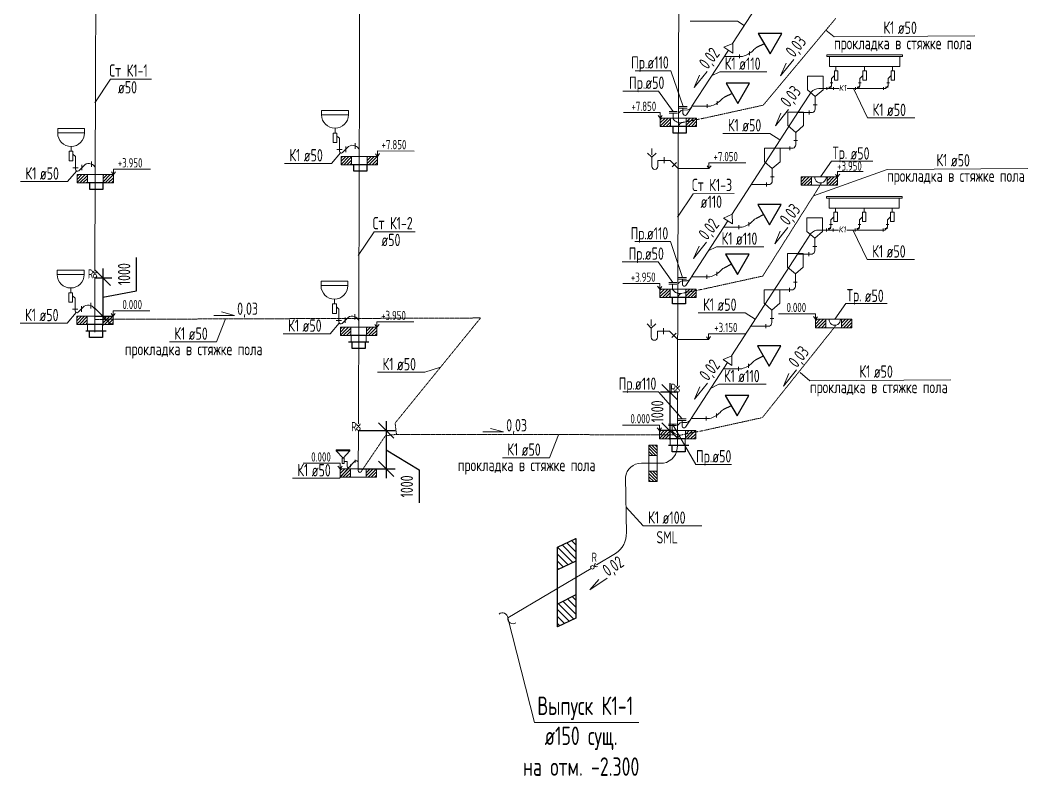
# Model space of a CAD drawing. Header units: millimetres. Extents: x -8689834 to 9419935, y -284943 to 166066.
# Drawn here: x -219279 to -202920, y -127464 to -115199 of the extents above; entities that cross this region are included whole.
import ezdxf

# ---------------------------------------------------------------- set-up
doc = ezdxf.new("R2010")
doc.units = ezdxf.units.MM
doc.header["$MEASUREMENT"] = 0
doc.linetypes.add('01_base$0$DASHED2', pattern=[0.375, 0.25, -0.125])
doc.layers.get('0').update_dxf_attribs({"color": 250, "lineweight": 9})
for name, color, linetype, lineweight in [('__Text VK', 7, 'Continuous', 30), ('_ВК-Text К1', 7, 'Continuous', 30), ('_ВК-К1', 14, 'Continuous', 40), ('_ВК-К3', 30, 'Continuous', 40), ('_ВК-переход на SML', 3, 'Continuous', 30), ('_ВК-противопожарные муфты', 1, 'Continuous', 30), ('_Санпр', 7, 'Continuous', 30), ('_Сантехника', 7, 'Continuous', 30), ('ВК_канализация', 32, 'Continuous', 30), ('тх разм', 250, 'Continuous', 9)]:
    doc.layers.add(name, color=color, linetype=linetype, lineweight=lineweight)
doc.layers.add('PDF __ВК-К1', color=7, linetype='Continuous', true_color=0xb80000)
for name, color, linetype in [('PDF __К14', 3, 'Continuous'), ('PDF __Сантехника', 7, 'Continuous'), ('PDF _TEKSTBK', 7, 'Continuous'), ('АР_Кровля дорожки', 245, 'Continuous')]:
    doc.layers.add(name, color=color, linetype=linetype)
doc.styles.add('ISOCPEUR', font='isocpeur.ttf', dxfattribs={"width": 0.7})
doc.styles.add('RomanS', font='isocpeur.ttf')
doc.styles.add('ГОСТ 2.304', font='isocpeur.ttf', dxfattribs={"width": 0.7})
doc.dimstyles.new('СПДС', dxfattribs={"dimscale": 100, "dimtxt": 2.5, "dimasz": 2.5, "dimexe": 1.5, "dimexo": 0, "dimgap": 1, "dimtad": 1, "dimdec": 0, "dimrnd": 1, "dimtxsty": 'ГОСТ 2.304', "dimblk": 'OBLIQUE', "dimcen": 2.5, "dimdle": 1.5, "dimadec": 0, "dimazin": 2, "dimtfac": 0.75, "dimtdec": 0, "dimtmove": 1, "dimatfit": 3, "dimfxl": 1, "dimtolj": 1, "dimarcsym": 1})

# ---------------------------------------------------------------- blocks, each defined once
blk = doc.blocks.new('Протв_муфта')
at = {"layer": '_ВК-противопожарные муфты', "ltscale": 200, "transparency": 33554687}
for p, q in [((-205635, 240869), (-206106, 240869)), ((-206021, 240719), (-206021, 240869)), ((-205721, 240719), (-206021, 240719)), ((-205721, 240869), (-205721, 240719))]:
    blk.add_line(p, q, dxfattribs=at)
blk = doc.blocks.new('_Oblique')
at = {"color": 0, "linetype": 'ByBlock', "lineweight": -2}
blk.add_line((-0.5, -0.5), (0.5, 0.5), dxfattribs=at)
blk = doc.blocks.new('*D2170')
at = {"layer": 'тх разм', "color": 0, "lineweight": -2, "ltscale": 100, "transparency": 16777216}
for p, q in [((-208735, -121089), (-208735, -122011)), ((-208605, -121239), (-208885, -121239)), ((-208607, -121861), (-208885, -121861))]:
    blk.add_line(p, q, dxfattribs=at)
at = {"layer": 'тх разм', "color": 0, "lineweight": -2, "ltscale": 100, "transparency": 16777216, "xscale": 250, "yscale": 250, "zscale": 250}
for p, rotation in [((-208735, -121239), 90), ((-208735, -121861), 270)]:
    blk.add_blockref('_Oblique', p, dxfattribs=dict(at, rotation=rotation))
at = {"layer": 'тх разм', "color": 0, "lineweight": 13, "ltscale": 100, "transparency": 16777216, "insert": (-208935, -121550), "char_height": 250, "attachment_point": 5, "rotation": 90, "style": 'ГОСТ 2.304'}
blk.add_mtext('\\A1;{\\H0.8x;1000}', dxfattribs=at)
blk = doc.blocks.new('*D2171')
at = {"layer": 'тх разм', "color": 0, "lineweight": -2, "ltscale": 100, "transparency": 16777216}
for p, q in [((-213788, -121860), (-213189, -121860)), ((-213339, -121710), (-213339, -122632)), ((-213339, -122171), (-212802, -122499)), ((-213790, -122482), (-213189, -122482)), ((-212802, -122499), (-212802, -123035))]:
    blk.add_line(p, q, dxfattribs=at)
at = {"layer": 'тх разм', "color": 0, "lineweight": -2, "ltscale": 100, "transparency": 16777216, "xscale": 250, "yscale": 250, "zscale": 250}
for p, rotation in [((-213339, -121860), 90), ((-213339, -122482), 270)]:
    blk.add_blockref('_Oblique', p, dxfattribs=dict(at, rotation=rotation))
at = {"layer": 'тх разм', "color": 0, "lineweight": 13, "ltscale": 100, "transparency": 16777216, "insert": (-213002, -122767), "char_height": 250, "attachment_point": 5, "rotation": 90, "style": 'ГОСТ 2.304'}
blk.add_mtext('\\A1;{\\H0.8x;1000}', dxfattribs=at)
blk = doc.blocks.new('*D2172')
at = {"layer": 'тх разм', "color": 0, "lineweight": -2, "ltscale": 100, "transparency": 16777216}
for p, q in [((-217391, -119590), (-217391, -119054)), ((-217938, -119232), (-217938, -120154)), ((-218064, -119382), (-217788, -119382)), ((-217938, -119693), (-217391, -119590)), ((-218066, -120004), (-217788, -120004))]:
    blk.add_line(p, q, dxfattribs=at)
at = {"layer": 'тх разм', "color": 0, "lineweight": -2, "ltscale": 100, "transparency": 16777216, "xscale": 250, "yscale": 250, "zscale": 250}
for p, rotation in [((-217938, -119382), 90), ((-217938, -120004), 270)]:
    blk.add_blockref('_Oblique', p, dxfattribs=dict(at, rotation=rotation))
at = {"layer": 'тх разм', "color": 0, "lineweight": 13, "ltscale": 100, "transparency": 16777216, "insert": (-217591, -119322), "char_height": 250, "attachment_point": 5, "rotation": 90, "style": 'ГОСТ 2.304'}
blk.add_mtext('\\A1;{\\H0.8x;1000}', dxfattribs=at)
blk = doc.blocks.new('Унитаз')
at = {"layer": '_Сантехника', "lineweight": 30}
blk.add_line((-161311, 33424), (-161137, 33336), dxfattribs=at)
blk.add_lwpolyline([(-161446, 33191), (-161714, 33657), (-161176, 33657)], close=True, dxfattribs=at)

msp = doc.modelspace()

# ---------------------------------------------------------------- hatches: boundary and pattern name
at = {"layer": '_ВК-К3', "lineweight": 13}
h = msp.add_hatch(dxfattribs=at)
h.set_pattern_fill('ANSI31', scale=11.388071, angle=180)
h.set_pattern_definition([(225, (-262466.09, -137158.208), (25.566948, -25.566948), [])])
h.paths.add_polyline_path([(-208887.3, -116925.8), (-208720.6, -116925.8), (-208720.6, -116790.3), (-208887.3, -116790.3)])
h.paths.add_polyline_path([(-208464.7, -116925.8), (-208297.3, -116925.8), (-208297.3, -116790.3), (-208464.7, -116790.3)])
h = msp.add_hatch(dxfattribs=at)
h.set_pattern_fill('ANSI31', scale=11.388071, angle=180)
h.set_pattern_definition([(225, (-267648.4, -137778.82), (25.566948, -25.566948), [])])
h.paths.add_polyline_path([(-214069.6, -117546.4), (-213902.9, -117546.4), (-213902.9, -117410.9), (-214069.6, -117410.9)])
h.paths.add_polyline_path([(-213647, -117546.4), (-213479.7, -117546.4), (-213479.7, -117410.9), (-213647, -117410.9)])
h = msp.add_hatch(dxfattribs=at)
h.set_pattern_fill('ANSI31', scale=11.388071, angle=180)
h.set_pattern_definition([(225, (-271932.775, -138074.09), (25.566948, -25.566948), [])])
h.paths.add_polyline_path([(-218354, -117841.7), (-218187.2, -117841.7), (-218187.2, -117706.1), (-218354, -117706.1)])
h.paths.add_polyline_path([(-217931.4, -117841.7), (-217764, -117841.7), (-217764, -117706.1), (-217931.4, -117706.1)])
h = msp.add_hatch(dxfattribs=at)
h.set_pattern_fill('ANSI31', scale=11.388071, angle=180)
h.set_pattern_definition([(225, (-260178.352, -138112.165), (25.566948, -25.566948), [])])
h.paths.add_polyline_path([(-206599.5, -117879.8), (-206432.8, -117879.8), (-206432.8, -117744.2), (-206599.5, -117744.2)])
h.paths.add_polyline_path([(-206177, -117879.8), (-206009.6, -117879.8), (-206009.6, -117744.2), (-206177, -117744.2)])
h = msp.add_hatch(dxfattribs=at)
h.set_pattern_fill('ANSI31', scale=11.388071, angle=180)
h.set_pattern_definition([(225, (-262474.298, -139931.334), (25.566948, -25.566948), [])])
h.paths.add_polyline_path([(-208895.5, -119699), (-208728.8, -119699), (-208728.8, -119563.4), (-208895.5, -119563.4)])
h.paths.add_polyline_path([(-208472.9, -119699), (-208305.6, -119699), (-208305.6, -119563.4), (-208472.9, -119563.4)])
h = msp.add_hatch(dxfattribs=at)
h.set_pattern_fill('ANSI31', scale=11.388071, angle=180)
h.set_pattern_definition([(225, (-271939.576, -140371.62), (25.566948, -25.566948), [])])
h.paths.add_polyline_path([(-218360.8, -120139.2), (-218194, -120139.2), (-218194, -120003.7), (-218360.8, -120003.7)])
h.paths.add_polyline_path([(-217938.2, -120139.2), (-217770.8, -120139.2), (-217770.8, -120003.7), (-217938.2, -120003.7)])
h = msp.add_hatch(dxfattribs=at)
h.set_pattern_fill('ANSI31', scale=11.388071, angle=180)
h.set_pattern_definition([(225, (-259946.83, -140422.713), (25.566948, -25.566948), [])])
h.paths.add_polyline_path([(-206368, -120190.3), (-206201.3, -120190.3), (-206201.3, -120054.8), (-206368, -120054.8)])
h.paths.add_polyline_path([(-205945.4, -120190.3), (-205778.1, -120190.3), (-205778.1, -120054.8), (-205945.4, -120054.8)])
h = msp.add_hatch(dxfattribs=at)
h.set_pattern_fill('ANSI31', scale=11.388071, angle=180)
h.set_pattern_definition([(225, (-267656.608, -140551.946), (25.566948, -25.566948), [])])
h.paths.add_polyline_path([(-214077.8, -120319.6), (-213911.1, -120319.6), (-213911.1, -120184), (-214077.8, -120184)])
h.paths.add_polyline_path([(-213655.2, -120319.6), (-213487.9, -120319.6), (-213487.9, -120184), (-213655.2, -120184)])
h = msp.add_hatch(dxfattribs=at)
h.set_pattern_fill('ANSI31', scale=11.388071, angle=180)
h.set_pattern_definition([(225, (-262481.1, -142228.864), (25.566948, -25.566948), [])])
h.paths.add_polyline_path([(-208902.3, -121996.5), (-208735.6, -121996.5), (-208735.6, -121860.9), (-208902.3, -121860.9)])
h.paths.add_polyline_path([(-208479.7, -121996.5), (-208312.4, -121996.5), (-208312.4, -121860.9), (-208479.7, -121860.9)])
h = msp.add_hatch(dxfattribs=at)
h.set_pattern_fill('ANSI31', scale=11.388071, angle=270.01069)
h.set_pattern_definition([(315.01069, (-188694.106, -176260.93), (25.562178, 25.571716), [])])
h.paths.add_polyline_path([(-208936.5, -122685.9), (-208936.5, -122519.2), (-209072.1, -122519.2), (-209072, -122685.9)])
h.paths.add_polyline_path([(-208936.6, -122263.3), (-208936.6, -122096), (-209072.2, -122096), (-209072.1, -122263.3)])
h = msp.add_hatch(dxfattribs=at)
h.set_pattern_fill('ANSI31', scale=11.388071, angle=180)
h.set_pattern_definition([(225, (-267663.41, -142849.476), (25.566948, -25.566948), [])])
h.paths.add_polyline_path([(-214084.6, -122617.1), (-213917.9, -122617.1), (-213917.9, -122481.5), (-214084.6, -122481.5)])
h.paths.add_polyline_path([(-213662, -122617.1), (-213494.7, -122617.1), (-213494.7, -122481.5), (-213662, -122481.5)])
at = {"layer": '_ВК-К3', "lineweight": 25}
h = msp.add_hatch(dxfattribs=at)
h.set_pattern_fill('ANSI31', scale=25, angle=270)
h.set_pattern_definition([(315, (-165843.38, -242667.12), (56.1266, 56.1266), [])])
h.paths.add_polyline_path([(-210259.1, -124906.9), (-210259.1, -124526.3), (-210556.7, -124680.6), (-210556.7, -125046.6)])
h.paths.add_polyline_path([(-210259.1, -123979.2), (-210259.1, -123611.8), (-210556.7, -123751.6), (-210556.7, -124118.9)])

# ---------------------------------------------------------------- linework, layer by layer
at = {"color": 244, "ltscale": 500, "true_color": 0x991b1e}
for points in [[(-208605.8, -121132.3), (-208571.9, -109656)], [(-218064.3, -119275.1), (-218041.2, -111608.3)], [(-213788.1, -121752.9), (-213766, -114086.2)], [(-208582.9, -116601.1), (-208451.9, -116601.7)], [(-208582.2, -116627.1), (-208451.2, -116627.7)], [(-208520.4, -116716.1), (-208520, -116627.4)], [(-208377.7, -116603.3), (-208463.3, -116735.2)], [(-208742.2, -116683.5), (-208611.2, -116684.1)], [(-208741.5, -116709.5), (-208610.5, -116710.1)], [(-208679.7, -116798.5), (-208679.3, -116709.8)], [(-208525.3, -116657.7), (-208440.7, -116657.2)], [(-218066.6, -120264), (-218064, -119381.8)], [(-208591.1, -119374.3), (-208460.1, -119374.8)], [(-208590.4, -119400.3), (-208459.4, -119400.8)], [(-208528.6, -119489.2), (-208528.2, -119400.5)], [(-208385.9, -119376.5), (-208471.5, -119508.3)], [(-208750.4, -119456.7), (-208619.4, -119457.2)], [(-208749.7, -119482.7), (-208618.7, -119483.2)], [(-208687.8, -119571.6), (-208687.5, -119482.9)], [(-208533.5, -119430.8), (-208448.9, -119430.3)], [(-208608.1, -122121.2), (-208605.5, -121239)], [(-208597.2, -121671.8), (-208466.2, -121672.3)], [(-208596.5, -121697.8), (-208465.5, -121698.3)], [(-208534.7, -121786.8), (-208534.3, -121698)], [(-208392, -121674), (-208477.6, -121805.8)], [(-213789.7, -122515.6), (-213787.8, -121859.6)], [(-208756.5, -121754.2), (-208625.5, -121754.7)], [(-208755.8, -121780.2), (-208624.8, -121780.7)], [(-208694, -121869.2), (-208693.6, -121780.4)], [(-208539.6, -121728.4), (-208455, -121727.9)], [(-209450.7, -122617.8), (-209437.7, -123533.8)], [(-209612.1, -123855.2), (-209921.2, -124039.8)], [(-210011.2, -124097.1), (-211364.6, -124902)]]:
    msp.add_lwpolyline(points, dxfattribs=at)
at = {"color": 244, "linetype": '01_base$0$DASHED2', "ltscale": 0.6, "true_color": 0x991b1e}
for points in [[(-208525.5, -116858.9), (-208152.1, -116784.8), (-207216.5, -116579.4), (-206036.3, -115166.1)], [(-208533.7, -119632.1), (-208160.3, -119557.9), (-207224.7, -119352.5), (-206282.1, -117862.4)], [(-208539.8, -121929.6), (-208166.4, -121855.5), (-207230.8, -121650), (-206050.6, -120172.9)]]:
    msp.add_lwpolyline(points, dxfattribs=at)
at = {"color": 7, "ltscale": 500}
for points in [[(-208400.2, -115214.5), (-207636.1, -115214.5), (-207526.4, -115285.6)], [(-203781, -115453.8), (-206066.6, -115470), (-206198.3, -115360.1)], [(-207156, -116036), (-207920.1, -116036), (-208057, -116104.5)], [(-204756.7, -116786.2), (-205520.8, -116786.2), (-205753.4, -116307.3)], [(-208887.3, -116790.3), (-208887.3, -116699.8), (-209486.2, -116699.9)], [(-208887.3, -116790.3), (-208922, -116745.2)], [(-208887.3, -116790.3), (-208855.2, -116747.6)], [(-207870.5, -117037.1), (-207106.4, -117037.1), (-206946, -117140.9)], [(-213479.7, -117410.9), (-213511.5, -117368)], [(-213479.7, -117410.9), (-213479.1, -117320.4), (-212880.2, -117324)], [(-213479.7, -117410.9), (-213444.7, -117366)], [(-217764, -117706.1), (-217763.5, -117615.7), (-217164.6, -117619.3)], [(-208096.5, -117606.6), (-208128.5, -117563.9)], [(-208096.5, -117606.6), (-208096.5, -117516.1), (-207497.5, -117516.3)], [(-208096.5, -117606.6), (-208061.7, -117561.5)], [(-202920.4, -117604.9), (-205206.1, -117621.1), (-206402.1, -118052.1)], [(-217764, -117706.1), (-217795.8, -117663.3)], [(-217764, -117706.1), (-217729, -117661.3)], [(-206009.6, -117744.2), (-206041.7, -117701.6)], [(-206009.6, -117744.2), (-206009.6, -117653.7), (-205593.6, -117653.8)], [(-206009.6, -117744.2), (-205974.9, -117699.2)], [(-204762.8, -119083.7), (-205526.9, -119083.7), (-205759.6, -118604.9)], [(-207208.2, -118877.1), (-207972.3, -118877.1), (-208109.2, -118945.5)], [(-208895.5, -119563.4), (-208895.5, -119472.9), (-209494.4, -119473)], [(-208895.5, -119563.4), (-208930.2, -119518.3)], [(-208895.5, -119563.4), (-208863.4, -119520.7)], [(-217770.8, -120005.4), (-217802.6, -119962.6)], [(-217770.8, -120005.4), (-217770.3, -119914.9), (-217171.4, -119918.6)], [(-217770.8, -120005.4), (-217735.8, -119960.6)], [(-216856.5, -120418.8), (-216092.3, -120418.8), (-215947.1, -120047.9)], [(-208272.8, -119948.5), (-207508.6, -119948.5), (-207348.3, -120052.4)], [(-206368, -120054.8), (-206368, -119964.3), (-206967, -119964.4)], [(-206368, -120054.8), (-206402.7, -120009.7)], [(-206368, -120054.8), (-206335.9, -120012.1)], [(-213487.9, -120184), (-213519.7, -120141.2)], [(-213487.9, -120184), (-213487.3, -120093.5), (-212888.4, -120097.2)], [(-213487.9, -120184), (-213452.9, -120139.1)], [(-208104.7, -120379.7), (-208136.7, -120337.1)], [(-208104.7, -120379.7), (-208104.6, -120289.2), (-207505.7, -120289.4)], [(-208104.7, -120379.7), (-208069.9, -120334.7)], [(-204171.4, -121034.5), (-206457.1, -121050.8), (-206618.1, -120916.3)], [(-207170.3, -121106.7), (-207934.4, -121106.7), (-208071.3, -121175.1)], [(-208902.3, -121860.9), (-208902.3, -121770.4), (-209501.2, -121770.5)], [(-208902.3, -121860.9), (-208937, -121815.9)], [(-208902.3, -121860.9), (-208870.2, -121818.3)], [(-211451.1, -122300.5), (-210686.9, -122300.5), (-210541.7, -121929.7)], [(-214084.6, -122481.5), (-214084.6, -122391), (-214683.5, -122391.2)], [(-214084.6, -122481.5), (-214119.3, -122436.5)], [(-214084.6, -122481.5), (-214052.5, -122438.9)], [(-210556.7, -123751.6), (-210259.1, -123611.8)], [(-210556.7, -124118.9), (-210259.1, -123979.2)], [(-210556.7, -125046.6), (-210259.1, -124906.9)]]:
    msp.add_lwpolyline(points, dxfattribs=at)
at = {"color": 18, "ltscale": 100, "true_color": 0x000000}
for points in [[(-209294.9, -116020), (-208714.6, -116020), (-208516.6, -116601.4)], [(-209496.2, -116348.9), (-208915.8, -116348.9), (-208676.7, -116683.8)], [(-208096.5, -117606.6), (-208595.9, -117606.5)], [(-209303.1, -118793.1), (-208722.8, -118793.1), (-208524.8, -119374.5)], [(-209504.3, -119122), (-208924, -119122), (-208684.9, -119456.9)], [(-208104.7, -120379.7), (-208604.1, -120379.6)], [(-209496.4, -121232.9), (-208916, -121232.9), (-208531.7, -121672.1)], [(-208691, -121754.4), (-208310.4, -122411.5), (-207730.1, -122411.5)]]:
    msp.add_lwpolyline(points, dxfattribs=at)
at = {"color": 7, "ltscale": 500, "elevation": 0}
for points in [[(-214988.1, -117523.7), (-214224, -117523.7), (-214078, -117353.1)], [(-219272.2, -117819), (-218508.1, -117819), (-218362.1, -117648.3)], [(-219279, -120116.5), (-218514.9, -120116.5), (-218368.9, -119945.9)], [(-215008, -120288), (-214243.9, -120288), (-214097.9, -120117.4)], [(-213475.6, -120913.9), (-212711.4, -120913.9), (-212455.5, -120832.7)], [(-214859.2, -122635.5), (-214095, -122635.5), (-213949.1, -122464.9)]]:
    msp.add_lwpolyline(points, dxfattribs=at)
at = {"color": 244, "ltscale": 500, "true_color": 0x991b1e}
for centre, radius, start, end in [((-206310.8, -116476.3), 168.4, 89.33481, 138.94886), ((-208471.9, -116556.8), 105.1, 287.26643, 340.13791), ((-208560.9, -116722.4), 141, 212.65717, 284.53041), ((-208505.8, -116747.2), 91.6, 102.31446, 161.88271), ((-208487, -116711.3), 33.7, 188.17133, 314.93027), ((-208506.5, -116948.5), 91.6, 101.97428, 161.54253), ((-213868.4, -117333.3, 0), 97.7, 18.73212, 74.47362), ((-218152.5, -117628.6, 0), 97.7, 18.73212, 74.47362), ((-206316.9, -118773.8), 168.4, 89.33481, 138.94886), ((-208480.1, -119329.9), 105.1, 287.26643, 340.13791), ((-208569.1, -119495.5), 141, 212.65717, 284.53041), ((-208514, -119520.3), 91.6, 102.31446, 161.88271), ((-208495.2, -119484.5), 33.7, 188.17133, 314.93027), ((-208514.7, -119721.6), 91.6, 101.97428, 161.54253), ((-218159.3, -119926.1, 0), 97.7, 18.73212, 74.47362), ((-213876.9, -120106.5, 0), 97.7, 18.73212, 74.47362), ((-208486.2, -121627.5), 105.1, 287.26643, 340.13791), ((-208575.2, -121793.1), 141, 212.65717, 284.53041), ((-208520.1, -121817.8), 91.6, 102.31446, 161.88271), ((-208501.3, -121782), 33.7, 188.17133, 314.93027), ((-208694.9, -122018.1), 91.6, 17.77812, 77.34637), ((-208520.9, -122019.1), 91.6, 101.97428, 161.54253), ((-208891.5, -122113.2), 283.4, 281.62188, 2.37514), ((-213764, -122514.6), 25.8, 177.48009, 303.79417), ((-209197.1, -122646.5), 255.3, 89.23514, 173.54868), ((-209826.5, -123530.9), 388.8, 303.46536, 2.06641)]:
    msp.add_arc(centre, radius, start, end, dxfattribs=at)
at = {"color": 18, "ltscale": 500, "true_color": 0x000000}
for centre, start, end in [((-211450.8, -124905.3), 2.21733, 129.29001), ((-211278.7, -124908.8), 175.43682, 302.5095)]:
    msp.add_arc(centre, 86.2, start, end, dxfattribs=at)
at = {"layer": '_ВК-Text К1', "color": 7, "lineweight": 13, "ltscale": 100}
for p, q in [((-206933.6, -116101.2), (-206721.3, -115838.8)), ((-206933.6, -116101.2), (-206844.4, -115899.2)), ((-208338.8, -116293.7), (-208126.6, -116031.3)), ((-208338.8, -116293.7), (-208249.6, -116091.7)), ((-207018.9, -116912.7), (-206806.7, -116650.4)), ((-207018.9, -116912.7), (-206929.7, -116710.8)), ((-207029.4, -118828.3), (-206817.2, -118566)), ((-207029.4, -118828.3), (-206940.2, -118626.3)), ((-208347, -119066.8), (-208134.8, -118804.4)), ((-208347, -119066.8), (-208257.8, -118864.8)), ((-215798.7, -119991.1), (-216136.1, -119991.6)), ((-215798.7, -119991.1), (-216011.9, -119933.7)), ((-206887.8, -121138.6), (-206675.5, -120876.2)), ((-206887.8, -121138.6), (-206798.6, -120936.6)), ((-208333.5, -121352.4), (-208121.3, -121090)), ((-208333.5, -121352.4), (-208244.3, -121150.4)), ((-211431, -121882.5), (-211644.2, -121825.2)), ((-211431, -121882.5), (-211768.5, -121883)), ((-210029.9, -124444), (-209750, -124255.4)), ((-210029.9, -124444), (-209885.4, -124277))]:
    msp.add_line(p, q, dxfattribs=at)
at = {"layer": '_ВК-К1', "lineweight": 13, "ltscale": 100}
for p, q in [((-205233.7, -116307.9), (-205190.2, -116263.3)), ((-213946.8, -117250.1, 0), (-214043.8, -117347, 0)), ((-218230.9, -117545.3, 0), (-218327.9, -117642.3, 0)), ((-205239.8, -118605.4), (-205196.3, -118560.8)), ((-218237.7, -119842.9, 0), (-218334.7, -119939.8, 0)), ((-213955.3, -120023.2, 0), (-214052.3, -120120.2, 0)), ((-213844.7, -122358.8), (-213944, -122457.6, 0))]:
    msp.add_line(p, q, dxfattribs=at)
at = {"layer": '_ВК-К1', "lineweight": 13}
for p, q in [((-206372, -116516), (-206372, -116643.9)), ((-206688.2, -117095.9), (-206688.2, -117223.8)), ((-214096.4, -117179.4, 0), (-214096.4, -117323.7, 0)), ((-218380.5, -117474.7, 0), (-218380.5, -117618.9, 0)), ((-207068.6, -117683.1), (-207068.6, -117811)), ((-206378.1, -118813.5), (-206378.1, -118941.4)), ((-206694.3, -119393.4), (-206694.3, -119521.4)), ((-218387.3, -119772.2, 0), (-218387.3, -119916.5, 0)), ((-214104.8, -119952.5, 0), (-214104.8, -120096.8, 0)), ((-207074.8, -119980.6), (-207074.8, -120108.6))]:
    msp.add_line(p, q, dxfattribs=at)
at = {"layer": '_ВК-К1', "lineweight": 13, "transparency": 33554687, "elevation": 0, "flags": 128}
for points in [[(-207603.7, -115817.5), (-207603.7, -115753.8)], [(-208126.1, -116623.8), (-208126.1, -116560)], [(-214051.9, -117298.1), (-214140.8, -117298.1)], [(-218336, -117593.3), (-218424.9, -117593.3)], [(-207611.9, -118590.7), (-207611.9, -118526.9)], [(-208134.3, -119396.9), (-208134.3, -119333.2)], [(-218342.8, -119890.9), (-218431.7, -119890.9)], [(-214060.4, -120071.2), (-214149.3, -120071.2)], [(-207618, -120888.2), (-207618, -120824.5)], [(-208140.4, -121694.4), (-208140.4, -121630.7)]]:
    msp.add_lwpolyline(points, dxfattribs=at)
at = {"layer": '_ВК-К1', "lineweight": 13, "transparency": 33554687, "flags": 128}
for points in [[(-207439.2, -115769), (-207439.2, -115705.3)], [(-205985.7, -116307.9), (-206312.8, -116307.9)], [(-206181.7, -116307.9), (-206153.7, -116307.9), (-206110.1, -116263.3)], [(-206181.7, -116329.6), (-206181.7, -116285)], [(-206110.1, -116285), (-206153.7, -116285)], [(-206087.3, -116218.7), (-206131.9, -116218.7)], [(-206110.1, -116263.3), (-206110.1, -116218.7)], [(-206075.9, -116285), (-206075.9, -116329.6)], [(-205233.7, -116307.9), (-205854.6, -116307.9)], [(-205717, -116307.9), (-205689, -116307.9), (-205645.5, -116263.3)], [(-205717, -116329.6), (-205717, -116285)], [(-205645.5, -116285), (-205689, -116285)], [(-205623.7, -116218.7), (-205667.3, -116218.7)], [(-205645.5, -116263.3), (-205645.5, -116218.7)], [(-205261.7, -116329.6), (-205261.7, -116285)], [(-205190.2, -116285), (-205233.7, -116285)], [(-205168.4, -116218.7), (-205211.9, -116218.7)], [(-205190.2, -116263.3), (-205190.2, -116218.7)], [(-207961.6, -116575.3), (-207961.6, -116511.6)], [(-206340.9, -116574), (-206403.1, -116574)], [(-206469, -116731.2), (-206469, -116667.5)], [(-213991.9, -117340.6), (-213991.9, -117249.6)], [(-213839.2, -117287.1), (-213839.2, -117196)], [(-206785.2, -117311.1), (-206785.2, -117247.4)], [(-206657.1, -117154), (-206719.3, -117154)], [(-218276, -117635.9), (-218276, -117544.9)], [(-218123.3, -117582.3), (-218123.3, -117491.3)], [(-207037.5, -117741.2), (-207099.8, -117741.2)], [(-207165.6, -117898.3), (-207165.6, -117834.6)], [(-207447.4, -118542.2), (-207447.4, -118478.5)], [(-206187.8, -118605.4), (-206159.8, -118605.4), (-206116.2, -118560.8)], [(-206187.8, -118627.2), (-206187.8, -118582.6)], [(-206116.2, -118582.6), (-206159.8, -118582.6)], [(-206093.4, -118516.2), (-206138, -118516.2)], [(-206116.2, -118560.8), (-206116.2, -118516.2)], [(-206082, -118582.6), (-206082, -118627.2)], [(-205723.2, -118605.4), (-205695.2, -118605.4), (-205651.6, -118560.8)], [(-205723.2, -118627.2), (-205723.2, -118582.6)], [(-205651.6, -118582.6), (-205695.2, -118582.6)], [(-205629.8, -118516.2), (-205673.4, -118516.2)], [(-205651.6, -118560.8), (-205651.6, -118516.2)], [(-205267.8, -118627.2), (-205267.8, -118582.6)], [(-205196.3, -118582.6), (-205239.8, -118582.6)], [(-205174.5, -118516.2), (-205218.1, -118516.2)], [(-205196.3, -118560.8), (-205196.3, -118516.2)], [(-205991.8, -118605.4), (-206318.9, -118605.4)], [(-205239.8, -118605.4), (-205860.7, -118605.4)], [(-206347, -118871.6), (-206409.2, -118871.6)], [(-206475.1, -119028.7), (-206475.1, -118965)], [(-207969.7, -119348.4), (-207969.7, -119284.7)], [(-206791.3, -119608.6), (-206791.3, -119544.9)], [(-206663.2, -119451.5), (-206725.4, -119451.5)], [(-218282.8, -119933.4), (-218282.8, -119842.4)], [(-218130.1, -119879.9), (-218130.1, -119788.8)], [(-214000.3, -120113.7), (-214000.3, -120022.7)], [(-213847.7, -120060.2), (-213847.7, -119969.2)], [(-207043.6, -120038.7), (-207105.9, -120038.7)], [(-207171.8, -120195.8), (-207171.8, -120132.1)], [(-207453.5, -120839.7), (-207453.5, -120776)], [(-207975.9, -121645.9), (-207975.9, -121582.2)], [(-213840.6, -122377.9), (-213840.6, -122333.3)], [(-213918.5, -122454.5), (-213918.5, -122409.9)], [(-213918.5, -122455.3), (-213918.5, -122410.7)]]:
    msp.add_lwpolyline(points, dxfattribs=at)
at = {"layer": '_ВК-К1', "lineweight": 13, "ltscale": 100}
for centre, radius, start, end in [((-207250.7, -115788.7), 162.8, 116.6162, 142.35697), ((-207641.7, -115426.2), 371.4, 284.11045, 314.88954), ((-207773.1, -116595), 162.8, 116.6162, 142.35697), ((-208164.1, -116232.4), 371.4, 284.11045, 314.88954), ((-206440.3, -116635.9), 68.7, 292.7847, 353.36193), ((-213885.3, -117333.8, 0), 103.9, 65.54563, 126.3024), ((-206756.4, -117215.9), 68.7, 292.7847, 353.36193), ((-214065.4, -117324.7, 0), 31, 178.01846, 314.00596), ((-218169.4, -117629.1, 0), 103.9, 65.54563, 126.3024), ((-218349.5, -117620, 0), 31, 178.01846, 314.00596), ((-207136.9, -117803.1), 68.7, 292.7847, 353.36193), ((-207258.9, -118561.9), 162.8, 116.6162, 142.35697), ((-207649.9, -118199.3), 371.4, 284.11045, 314.88954), ((-206446.4, -118933.5), 68.7, 292.7847, 353.36193), ((-207781.3, -119368.1), 162.8, 116.6162, 142.35697), ((-208172.3, -119005.6), 371.4, 284.11045, 314.88954), ((-206762.6, -119513.4), 68.7, 292.7847, 353.36193), ((-218176.2, -119926.6, 0), 103.9, 65.54563, 126.3024), ((-218356.3, -119917.5, 0), 31, 178.01846, 314.00596), ((-213893.8, -120106.9, 0), 103.9, 65.54563, 126.3024), ((-214073.8, -120097.8, 0), 31, 178.01846, 314.00596), ((-207143, -120100.6), 68.7, 292.7847, 353.36193), ((-207265, -120859.4), 162.8, 116.6162, 142.35697), ((-207656, -120496.9), 371.4, 284.11045, 314.88954), ((-207787.4, -121665.6), 162.8, 116.6162, 142.35697), ((-208178.4, -121303.1), 371.4, 284.11045, 314.88954), ((-213822, -122383.1), 33.2, 9.99679, 133.04284), ((-213954.6, -122446.7, 0), 15.2, 178.01846, 314.00596)]:
    msp.add_arc(centre, radius, start, end, dxfattribs=at)
at = {"layer": '_ВК-К3', "color": 7, "lineweight": 13}
for p, q in [((-208719.9, -116925.8), (-208719.9, -116790.3)), ((-208465.1, -116925.3), (-208464.7, -116789.8)), ((-213902.2, -117546.4), (-213902.2, -117410.9)), ((-213647.4, -117546), (-213647, -117410.4)), ((-218186.6, -117841.7), (-218186.6, -117706.1)), ((-217931.8, -117841.2), (-217931.4, -117705.7)), ((-206431.8, -117879.3), (-206432.2, -117743.7)), ((-206177, -117879.8), (-206177, -117744.2)), ((-208728.1, -119699), (-208728.1, -119563.4)), ((-208473.3, -119698.5), (-208472.9, -119562.9)), ((-218193.4, -120139.2), (-218193.4, -120003.7)), ((-217938.6, -120138.8), (-217938.2, -120003.2)), ((-206200.3, -120189.8), (-206200.7, -120054.3)), ((-205945.5, -120190.3), (-205945.5, -120054.8)), ((-213910.4, -120319.6), (-213910.4, -120184)), ((-213655.6, -120319.1), (-213655.2, -120183.5)), ((-208734.9, -121996.5), (-208734.9, -121860.9)), ((-208480.1, -121996), (-208479.7, -121860.4)), ((-208937, -122263.7), (-209072.6, -122263.3)), ((-213917.2, -122617.1), (-213917.2, -122481.5)), ((-213662.4, -122616.6), (-213662, -122481)), ((-208936.5, -122518.5), (-209072.1, -122518.6))]:
    msp.add_line(p, q, dxfattribs=at)
at = {"layer": '_ВК-К3', "color": 7, "lineweight": 25}
for p, q in [((-210259.1, -123979.2), (-210556.7, -124118.9)), ((-210259.1, -124525.1), (-210556.7, -124679.2))]:
    msp.add_line(p, q, dxfattribs=at)
at = {"layer": '_ВК-К3', "color": 7, "lineweight": 13}
for points in [[(-208297.3, -116925.8), (-208887.3, -116925.8), (-208887.3, -116790.3), (-208297.3, -116790.3)], [(-213479.7, -117546.4), (-214069.6, -117546.4), (-214069.6, -117410.9), (-213479.7, -117410.9)], [(-217764, -117841.7), (-218354, -117841.7), (-218354, -117706.1), (-217764, -117706.1)], [(-206009.6, -117879.8), (-206599.5, -117879.8), (-206599.5, -117744.2), (-206009.6, -117744.2)], [(-208305.6, -119699), (-208895.5, -119699), (-208895.5, -119563.4), (-208305.6, -119563.4)], [(-217770.8, -120139.2), (-218360.8, -120139.2), (-218360.8, -120003.7), (-217770.8, -120003.7)], [(-205778.1, -120190.3), (-206368, -120190.3), (-206368, -120054.8), (-205778.1, -120054.8)], [(-213487.9, -120319.6), (-214077.8, -120319.6), (-214077.8, -120184), (-213487.9, -120184)], [(-208312.4, -121996.5), (-208902.3, -121996.5), (-208902.3, -121860.9), (-208312.4, -121860.9)], [(-208936.6, -122096), (-208936.5, -122685.9), (-209072, -122685.9), (-209072.2, -122096)], [(-213494.7, -122617.1), (-214084.6, -122617.1), (-214084.6, -122481.5), (-213494.7, -122481.5)]]:
    msp.add_lwpolyline(points, close=True, dxfattribs=at)
at = {"layer": '_ВК-К3', "color": 7, "lineweight": 25}
msp.add_lwpolyline([(-210259.1, -123611.8), (-210259.1, -124906.9), (-210556.7, -125046.6), (-210556.7, -123751.6)], close=True, dxfattribs=at)
at = {"layer": '_ВК-переход на SML', "lineweight": 13}
for points in [[(-218185.8, -120132.9), (-217942.2, -120132.9), (-217942.2, -120244.2), (-218185.8, -120244.2)], [(-213906.1, -120313.2), (-213662.5, -120313.2), (-213662.5, -120424.6), (-213906.1, -120424.6)], [(-208727.4, -121990.2), (-208483.7, -121990.2), (-208483.7, -122101.5), (-208727.4, -122101.5)]]:
    msp.add_lwpolyline(points, close=True, dxfattribs=at)
at = {"layer": '_Санпр', "lineweight": 13}
for p, q in [((-213949.6, -116664.5, 0), (-214385.9, -116664.5, 0)), ((-214385.9, -116664.5, 0), (-214385.9, -116735, 0)), ((-213949.6, -116735, 0), (-214385.9, -116735, 0)), ((-213949.6, -116664.5, 0), (-213949.6, -116735, 0)), ((-218233.7, -116959.7, 0), (-218670, -116959.7, 0)), ((-218670, -116959.7, 0), (-218670, -117030.3, 0)), ((-218233.7, -116959.7, 0), (-218233.7, -117030.3, 0)), ((-214167.7, -116953.1, 0), (-214167.7, -117032.2, 0)), ((-218233.7, -117030.3, 0), (-218670, -117030.3, 0)), ((-214137.2, -117079.9, 0), (-214096.4, -117116.7, 0)), ((-214096.4, -117116.7, 0), (-214096.4, -117179.4, 0)), ((-218451.8, -117248.4, 0), (-218451.8, -117327.5, 0)), ((-218421.3, -117375.1, 0), (-218380.5, -117412, 0)), ((-218380.5, -117412, 0), (-218380.5, -117474.7, 0)), ((-218240.5, -119257.3, 0), (-218676.8, -119257.3, 0)), ((-218676.8, -119257.3, 0), (-218676.8, -119327.8, 0)), ((-218240.5, -119327.8, 0), (-218676.8, -119327.8, 0)), ((-218240.5, -119257.3, 0), (-218240.5, -119327.8, 0)), ((-218458.6, -119545.9, 0), (-218458.6, -119625, 0)), ((-213958.1, -119437.6, 0), (-214394.3, -119437.6, 0)), ((-214394.3, -119437.6, 0), (-214394.3, -119508.1, 0)), ((-213958.1, -119508.1, 0), (-214394.3, -119508.1, 0)), ((-213958.1, -119437.6, 0), (-213958.1, -119508.1, 0)), ((-218428.1, -119672.7, 0), (-218387.3, -119709.5, 0)), ((-218387.3, -119709.5, 0), (-218387.3, -119772.2, 0)), ((-214176.2, -119726.3, 0), (-214176.2, -119805.4, 0)), ((-214145.7, -119853, 0), (-214104.8, -119889.8, 0)), ((-214104.8, -119889.8, 0), (-214104.8, -119952.5, 0)), ((-214148.7, -122188.8, 0), (-214038, -122308.9, 0)), ((-214038, -122308.9, 0), (-213927.4, -122188.8, 0)), ((-214021.2, -122364.3, 0), (-213969.8, -122364.3, 0)), ((-213969.8, -122364.3, 0), (-213969.8, -122446.1, 0))]:
    msp.add_line(p, q, dxfattribs=at)
at = {"layer": '_Санпр', "lineweight": 13, "elevation": 0}
for points in [[(-214137.2, -117032.2), (-214198.2, -117032.2), (-214198.2, -117184.8), (-214137.2, -117184.8)], [(-218421.3, -117327.5), (-218482.3, -117327.5), (-218482.3, -117480.1), (-218421.3, -117480.1)], [(-218428.1, -119625), (-218489.1, -119625), (-218489.1, -119777.6), (-218428.1, -119777.6)], [(-214145.7, -119805.4), (-214206.7, -119805.4), (-214206.7, -119957.9), (-214145.7, -119957.9)], [(-214148.7, -122175.2), (-213927.4, -122175.2), (-213927.4, -122188.8), (-214148.7, -122188.8)], [(-214052.4, -122308.9), (-214021.2, -122308.9), (-214021.2, -122396.6), (-214052.4, -122396.6)]]:
    msp.add_lwpolyline(points, close=True, dxfattribs=at)
at = {"layer": '_Санпр', "lineweight": 13}
for centre in [(-214167.7, -116735, 0), (-218451.8, -117030.3, 0), (-218458.6, -119327.8, 0), (-214176.2, -119508.1, 0)]:
    msp.add_arc(centre, 218.1, 180, 0, dxfattribs=at)
at = {"layer": '_Сантехника', "lineweight": 13}
for points in [[(-206184.3, -115763.4), (-204955.2, -115763.4), (-204955.2, -115791.4), (-206184.3, -115791.4), (-206184.3, -115763.4)], [(-206138.7, -115951.1), (-206138.7, -115791.4)], [(-205209.4, -115791.4), (-205000.9, -115791.4)], [(-205000.9, -115951.1), (-205000.9, -115791.4)], [(-205000.9, -115951.1), (-206138.7, -115951.1)], [(-206034.9, -115951.1), (-206034.9, -116019.5)], [(-205570.3, -115951.1), (-205570.3, -116019.5)], [(-205115, -115951.1), (-205115, -116019.5)], [(-206110.1, -116144), (-206061.4, -116096.3)], [(-206110.1, -116218.7), (-206110.1, -116144)], [(-206061.4, -116019.5), (-206006.4, -116019.5), (-206006.4, -116172), (-206061.4, -116172), (-206061.4, -116019.5)], [(-205645.5, -116144), (-205596.7, -116096.3)], [(-205645.5, -116218.7), (-205645.5, -116144)], [(-205596.7, -116019.5), (-205541.8, -116019.5), (-205541.8, -116172), (-205596.7, -116172), (-205596.7, -116019.5)], [(-205190.2, -116144), (-205141.4, -116096.3)], [(-205190.2, -116218.7), (-205190.2, -116144)], [(-205141.4, -116019.5), (-205086.4, -116019.5), (-205086.4, -116172), (-205141.4, -116172), (-205141.4, -116019.5)], [(-206190.4, -118060.9), (-204961.4, -118060.9), (-204961.4, -118088.9), (-206190.4, -118088.9), (-206190.4, -118060.9)], [(-206144.8, -118248.6), (-206144.8, -118088.9)], [(-205215.5, -118088.9), (-205007, -118088.9)], [(-205007, -118248.6), (-205007, -118088.9)], [(-205007, -118248.6), (-206144.8, -118248.6)], [(-206041.1, -118248.6), (-206041.1, -118317.1)], [(-205576.4, -118248.6), (-205576.4, -118317.1)], [(-205121.1, -118248.6), (-205121.1, -118317.1)], [(-206116.2, -118441.5), (-206067.5, -118393.8)], [(-206067.5, -118317.1), (-206012.5, -118317.1), (-206012.5, -118469.5), (-206067.5, -118469.5), (-206067.5, -118317.1)], [(-205651.6, -118441.5), (-205602.9, -118393.8)], [(-205602.9, -118317.1), (-205547.9, -118317.1), (-205547.9, -118469.5), (-205602.9, -118469.5), (-205602.9, -118317.1)], [(-205196.3, -118441.5), (-205147.5, -118393.8)], [(-205147.5, -118317.1), (-205092.6, -118317.1), (-205092.6, -118469.5), (-205147.5, -118469.5), (-205147.5, -118317.1)], [(-206116.2, -118516.2), (-206116.2, -118441.5)], [(-205651.6, -118516.2), (-205651.6, -118441.5)], [(-205196.3, -118516.2), (-205196.3, -118441.5)]]:
    msp.add_lwpolyline(points, dxfattribs=at)
at = {"layer": '_Сантехника', "lineweight": 13, "flags": 128}
for points in [[(-206372, -116440.5), (-206245.5, -116330.3), (-206245.5, -116109.9), (-206499.6, -116109.9), (-206499.6, -116330.3), (-206372, -116440.5)], [(-206372, -116516), (-206372, -116440.5)], [(-206688.2, -117020.5), (-206561.7, -116910.3), (-206561.7, -116689.9), (-206815.8, -116689.9), (-206815.8, -116910.3), (-206688.2, -117020.5)], [(-206688.2, -117095.9), (-206688.2, -117020.5)], [(-207068.6, -117607.7), (-206942.2, -117497.5), (-206942.2, -117277), (-207196.3, -117277), (-207196.3, -117497.5), (-207068.6, -117607.7)], [(-207068.6, -117683.1), (-207068.6, -117607.7)], [(-206378.1, -118738.1), (-206251.7, -118627.9), (-206251.7, -118407.4), (-206505.7, -118407.4), (-206505.7, -118627.9), (-206378.1, -118738.1)], [(-206378.1, -118813.5), (-206378.1, -118738.1)], [(-206694.3, -119318), (-206567.8, -119207.8), (-206567.8, -118987.4), (-206821.9, -118987.4), (-206821.9, -119207.8), (-206694.3, -119318)], [(-206694.3, -119393.4), (-206694.3, -119318)], [(-207074.8, -119905.2), (-206948.3, -119795), (-206948.3, -119574.6), (-207202.4, -119574.6), (-207202.4, -119795), (-207074.8, -119905.2)], [(-207074.8, -119980.6), (-207074.8, -119905.2)]]:
    msp.add_lwpolyline(points, dxfattribs=at)
at = {"layer": '_Сантехника', "lineweight": 13}
for centre in [(-206286.7, -117748.4), (-206055.2, -120058.9)]:
    msp.add_arc(centre, 93, 177.43263, 2.56737, dxfattribs=at)
at = {"layer": 'PDF __ВК-К1', "lineweight": 13}
for points in [[(-208826.1, -117424.4), (-208826.1, -117522.8)], [(-208826.1, -117474.7), (-208924.5, -117474.7)], [(-208826.1, -117474.7), (-208727.8, -117474.7), (-208595.9, -117606.5)], [(-208623.1, -117508.2), (-208692.2, -117579.3)], [(-208834.3, -120197.6), (-208834.3, -120295.9)], [(-208834.3, -120247.8), (-208932.7, -120247.8)], [(-208834.3, -120247.8), (-208736, -120247.8), (-208604.1, -120379.6)], [(-208631.3, -120281.3), (-208700.4, -120352.4)]]:
    msp.add_lwpolyline(points, dxfattribs=at)
at = {"layer": 'PDF __К14', "lineweight": 13}
for points in [[(-209025, -117384.7), (-209025, -117284.2)], [(-209033.1, -120157.8), (-209033.1, -120057.3)]]:
    msp.add_lwpolyline(points, dxfattribs=at)
at = {"layer": 'PDF __Сантехника', "color": 18, "lineweight": 13, "true_color": 0x000000}
for points in [[(-206282.1, -117841.2), (-206282.1, -117862.4)], [(-206050.6, -120151.8), (-206050.6, -120172.9)]]:
    msp.add_lwpolyline(points, dxfattribs=at)
at = {"layer": 'PDF _TEKSTBK', "lineweight": 13}
for points in [[(-209025, -117424.4), (-209094, -117355.4)], [(-209025, -117573), (-209025, -117424.4), (-208953.8, -117355.4)], [(-208924.5, -117474.7), (-208924.5, -117573)], [(-209033.1, -120197.6), (-209102.2, -120128.5)], [(-209033.1, -120346.2), (-209033.1, -120197.6), (-208962, -120128.5)], [(-208932.7, -120247.8), (-208932.7, -120346.2)]]:
    msp.add_lwpolyline(points, dxfattribs=at)
for centre in [(-208975.8, -117572), (-208984, -120345.1)]:
    msp.add_arc(centre, 49.2, 180.00001, 359.99999, dxfattribs=at)
at = {"layer": 'АР_Кровля дорожки', "color": 244, "lineweight": 13, "ltscale": 500, "true_color": 0x991b1e}
msp.add_lwpolyline([(-209193.6, -122391.2), (-208834.4, -122390.8), (-208834.4, -122390.8)], dxfattribs=at)
at = {"layer": 'ВК_канализация', "color": 244, "lineweight": 13, "ltscale": 500, "true_color": 0x991b1e}
for points in [[(-206575.4, -113817.5), (-207715.9, -115578)], [(-207782, -115685.4), (-208373.1, -116592.5)], [(-207551.2, -115786.4), (-207850.7, -115786.3)], [(-206437.8, -116365.7), (-206583.6, -116590.7)], [(-208073.6, -116592.6), (-208373.1, -116592.5)], [(-206583.6, -116590.7), (-207724.1, -118351.2)], [(-206652.7, -116697.9), (-206413.7, -116699.3)], [(-206729.8, -117279.3), (-207029.3, -117279.1)], [(-207110.3, -117866.5), (-207409.8, -117866.3)], [(-207792.6, -118456.9), (-208381.3, -119365.6)], [(-207559.4, -118559.5), (-207858.9, -118559.4)], [(-206444, -118663.2), (-206589.7, -118888.2)], [(-206589.7, -118888.2), (-207730.2, -120648.7)], [(-206658.8, -118995.4), (-206419.8, -118996.8)], [(-218064.6, -119321.8), (-218064.5, -119305.1)], [(-208081.7, -119365.8), (-208381.2, -119365.6)], [(-206735.9, -119576.8), (-207035.4, -119576.7)], [(-207116.4, -120164), (-207415.9, -120163.9)], [(-207796.3, -120756.1), (-208387.4, -121663.2)], [(-207565.5, -120857.1), (-207865, -120857)], [(-208606.1, -121179), (-208606, -121162.3)], [(-208087.9, -121663.3), (-208387.4, -121663.2)], [(-213788.4, -121799.6), (-213788.3, -121782.9)], [(-209963.2, -124064.9), (-209948.8, -124056.4)]]:
    msp.add_lwpolyline(points, dxfattribs=at)
at = {"layer": 'ВК_канализация', "color": 18, "lineweight": 13, "ltscale": 500, "true_color": 0x000000}
for points in [[(-207709.2, -115732.6), (-207854.8, -115638.2), (-207711.1, -115575.9), (-207709.2, -115732.6)], [(-217145.1, -116156.9), (-217810.8, -116158.7), (-218067.1, -116538.7)], [(-205435.1, -117486.6), (-206108.4, -117486.6), (-206284.2, -117744.2)], [(-207686.6, -118014.2), (-208352.3, -118016), (-208608.6, -118396)], [(-207717.4, -118505.7), (-207863, -118411.3), (-207719.3, -118349.1), (-207717.4, -118505.7)], [(-212868.9, -118634.8), (-213534.6, -118636.6), (-213790.9, -119016.6)], [(-205203.6, -119797.1), (-205876.9, -119797.1), (-206052.7, -120054.8)], [(-207723.5, -120803.3), (-207869.1, -120708.9), (-207725.4, -120646.6), (-207723.5, -120803.3)], [(-208211.4, -123404.3), (-209164, -123404.3), (-209439, -123104.9)], [(-209238, -126596.1), (-210931.4, -126596.1), (-211364.6, -124902)]]:
    msp.add_lwpolyline(points, dxfattribs=at)
at = {"layer": 'ВК_канализация', "color": 244, "linetype": '01_base$0$DASHED2', "lineweight": 13, "ltscale": 0.6, "true_color": 0x991b1e}
for points in [[(-218065.2, -120055.6), (-211805.1, -120032.8), (-213191.5, -121737.8), (-213170.1, -121922.5)], [(-213749.6, -122536), (-213348.7, -121943.2)], [(-213170.1, -121922.5), (-213348.7, -121943.2)], [(-213170.1, -121922.5), (-208674.8, -121928.8)]]:
    msp.add_lwpolyline(points, dxfattribs=at)
at = {"layer": 'ВК_канализация', "color": 244, "lineweight": 13, "ltscale": 500, "true_color": 0x991b1e}
for centre in [(-218064.7, -119351.8), (-208606.3, -121209), (-213788.6, -121829.6), (-209989.1, -124080.1)]:
    msp.add_circle(centre, 30, dxfattribs=at)
for centre, start, end in [((-218064.3, -119275.1), 179.67036, 359.67036), ((-208605.8, -121132.3), 179.67036, 359.67036), ((-213788.1, -121752.9), 179.67036, 359.67036), ((-209922.9, -124041.2), 120.45947, 300.45947)]:
    msp.add_arc(centre, 30, start, end, dxfattribs=at)

# ---------------------------------------------------------------- block references
at = {"layer": '_ВК-К1', "lineweight": 13, "xscale": 0.7, "yscale": 0.7, "zscale": 0.7}
for p in [(-64465.1, -285534.2), (-69647.4, -286154.8), (-73931.7, -286450.1), (-64473.3, -288307.4), (-73939.2, -288852.6), (-69674.9, -289033), (-64480.7, -290709.9)]:
    msp.add_blockref('Протв_муфта', p, dxfattribs=at)
at = {"layer": '_Сантехника', "lineweight": 13, "xscale": -0.7082066135345116, "yscale": 0.7082066135345116, "zscale": 0.7082066135345116}
for p in [(-321441.8, -139252.2), (-321964.2, -140058.4), (-321450, -142025.3), (-321972.4, -142831.5), (-321456.1, -144322.9), (-321978.5, -145129.1)]:
    msp.add_blockref('Унитаз', p, dxfattribs=at)

# ---------------------------------------------------------------- texts
at = {"layer": '__Text VK', "lineweight": 13, "style": 'RomanS', "oblique": 7, "width": 0.85}
for p in [(-205988, -116347.4, 0), (-205994.1, -118644.9, 0)]:
    msp.add_text('К1', height=98, dxfattribs=at).set_placement(p)
at = {"layer": 'ВК_канализация', "color": 18, "ltscale": 100, "true_color": 0x000000, "attachment_point": 4, "style": 'ISOCPEUR'}
for s, insert, char_height, width in [('К1', (-205264.7, -115319.3), 200, 5891.51), ('\\pxi-1,l1,t1,5;ø50', (-205031.5, -115322.5), 200, 7500), ('прокладка в стяжке пола', (-206066.6, -115600), 200, 5891.51), ('\\pxi-1,l1,t1,5;Пр.ø110', (-209360.5, -115913.1), 200, 5891.51), ('К1', (-207840.6, -115901.5), 200, 5891.51), ('\\pxi-1,l1,t1,5;ø110', (-207607.4, -115904.7), 200, 7500), ('Ст К1-1', (-217831.8, -116016.6), 200, 5891.51), ('\\pxi-1,l1,t1,5;Пр.ø50', (-209393.7, -116242.4), 200, 5891.51), ('\\pxi-1,l1,t1,5;ø50', (-217691.5, -116289), 200, 7500), ('К1', (-205441.2, -116651.7), 200, 5891.51), ('\\pxi-1,l1,t1,5;ø50', (-205208.1, -116654.9), 200, 7500), ('К1', (-207790.9, -116902.6), 200, 5891.51), ('\\pxi-1,l1,t1,5;ø50', (-207557.7, -116905.8), 200, 7500), ('К1', (-214908.5, -117389.2, 0), 200, 5891.51), ('Тр.', (-206089.9, -117379.9), 200, 5891.51), ('\\pxi-1,l1,t1,5;ø50', (-205800.8, -117362.6), 200, 7500), ('\\pxi-1,l1,t1,5;ø50', (-214675.3, -117392.4, 0), 200, 7500), ('К1', (-204404.2, -117470.5), 200, 5891.51), ('\\pxi-1,l1,t1,5;ø50', (-204171, -117473.6), 200, 7500), ('К1', (-219192.6, -117684.5, 0), 200, 5891.51), ('\\pxi-1,l1,t1,5;ø50', (-218959.4, -117687.7, 0), 200, 7500), ('Ст К1-3', (-208373.3, -117873.9), 200, 5891.51), ('прокладка в стяжке пола', (-205206.1, -117751.1), 200, 5891.51), ('\\pxi-1,l1,t1,5;ø110', (-208233.1, -118146.3), 200, 7500), ('Ст К1-2', (-213555.6, -118494.5), 200, 5891.51), ('\\pxi-1,l1,t1,5;Пр.ø110', (-209368.7, -118686.2), 200, 5891.51), ('\\pxi-1,l1,t1,5;ø50', (-213415.4, -118766.9), 200, 7500), ('К1', (-207892.8, -118742.6), 200, 5891.51), ('\\pxi-1,l1,t1,5;ø110', (-207659.6, -118745.8), 200, 7500), ('\\pxi-1,l1,t1,5;Пр.ø50', (-209401.8, -119015.6), 200, 5891.51), ('К1', (-205447.4, -118949.3), 200, 5891.51), ('\\pxi-1,l1,t1,5;ø50', (-205214.2, -118952.4), 200, 7500), ('Тр.', (-205858.4, -119690.4), 200, 5891.51), ('\\pxi-1,l1,t1,5;ø50', (-205569.3, -119673.1), 200, 7500), ('К1', (-208193.2, -119814), 200, 5891.51), ('\\pxi-1,l1,t1,5;ø50', (-207960, -119817.2), 200, 7500), ('К1', (-219199.4, -119982, 0), 200, 5891.51), ('\\pxi-1,l1,t1,5;ø50', (-218966.2, -119985.2, 0), 200, 7500), ('0,03', (-215756.2, -119905.8), 200, 5891.51), ('К1', (-214928.5, -120153.6, 0), 200, 5891.51), ('\\pxi-1,l1,t1,5;ø50', (-214695.3, -120156.7, 0), 200, 7500), ('К1', (-216776.9, -120284.3), 200, 5891.51), ('\\pxi-1,l1,t1,5;ø50', (-216543.7, -120287.4), 200, 7500), ('прокладка в стяжке пола', (-217578.9, -120565), 200, 5891.51), ('К1', (-213396, -120779.5, 0), 200, 5891.51), ('\\pxi-1,l1,t1,5;ø50', (-213162.8, -120782.6, 0), 200, 7500), ('К1', (-207854.9, -120972.2), 200, 5891.51), ('\\pxi-1,l1,t1,5;ø110', (-207621.7, -120975.4), 200, 7500), ('К1', (-205655.1, -120900.1), 200, 5891.51), ('\\pxi-1,l1,t1,5;ø50', (-205421.9, -120903.2), 200, 7500), ('\\pxi-1,l1,t1,5;Пр.ø110', (-209561.9, -121126), 200, 5891.51), ('прокладка в стяжке пола', (-206457.1, -121180.8), 200, 5891.51), ('0,03', (-211388.5, -121797.2), 200, 5891.51), ('К1', (-211371.5, -122166), 200, 5891.51), ('\\pxi-1,l1,t1,5;ø50', (-211138.3, -122169.2), 200, 7500), ('\\pxi-1,l1,t1,5;Пр.ø50', (-208306.2, -122305.1), 200, 5891.51), ('К1', (-214779.6, -122501, 0), 200, 5891.51), ('\\pxi-1,l1,t1,5;ø50', (-214546.4, -122504.2, 0), 200, 7500), ('прокладка в стяжке пола', (-212173.4, -122446.7), 200, 5891.51), ('К1', (-209084.4, -123269.9), 200, 5891.51), ('\\pxi-1,l1,t1,5;ø100', (-208851.2, -123273), 200, 7500), ('SML', (-208949.6, -123592.6), 200, 5891.51), ('Выпуск К1-1', (-210883.2, -126367.7), 300, 5891.51)]:
    msp.add_mtext(s, dxfattribs=dict(at, insert=insert, char_height=char_height, width=width))
at = {"layer": 'ВК_канализация', "color": 18, "ltscale": 100, "true_color": 0x000000, "style": 'ISOCPEUR'}
for s, insert, char_height, width, attachment_point, rotation in [('0,03', (-206775.2, -115769), 200, 5891.51, 4, 51.0006), ('0,02', (-208180.4, -115961.5), 200, 5891.51, 4, 51.0006), ('0,03', (-206860.5, -116580.5), 200, 5891.51, 4, 51.0006), ('\\pxi-1,l1,t1,5;+7.850', (-209356.9, -116597.4), 150, 7500, 4, 0.04194), ('+7.850', (-213008.9, -117220.8), 150, 7500, 6, 359.61889), ('\\pxi-1,l1,t1,5;+3.950', (-217293.3, -117516.1), 150, 7500, 6, 359.61889), ('\\pxi-1,l1,t1,5;+7.050', (-207626.8, -117413.8), 150, 7500, 6, 359.94981), ('\\pxi-1,l1,t1,5;+3.950', (-205615.1, -117567.4), 150, 7500, 6, 359.95806), ('0,03', (-206871, -118496.1), 200, 5891.51, 4, 51.0006), ('0,02', (-208188.6, -118734.6), 200, 5891.51, 4, 51.0006), ('\\pxi-1,l1,t1,5;+3.950', (-209365.1, -119370.5), 150, 7500, 4, 0.04194), ('\\pxi-1,l1,t1,5;0.000', (-217300.1, -119815.3), 150, 7500, 6, 359.61889), ('\\pxi-1,l1,t1,5;0.000', (-206837.6, -119861.9), 150, 7500, 4, 0.04194), ('\\pxi-1,l1,t1,5;+3.950', (-213017.1, -119993.9), 150, 7500, 6, 359.61889), ('\\pxi-1,l1,t1,5;+3.150', (-207635, -120186.9), 150, 7500, 6, 359.94981), ('0,03', (-206729.4, -120806.4), 200, 5891.51, 4, 51.0006), ('0,02', (-208175.1, -121020.2), 200, 5891.51, 4, 51.0006), ('\\pxi-1,l1,t1,5;0.000', (-209371.9, -121668), 150, 7500, 4, 0.04194), ('\\pxi-1,l1,t1,5;0.000', (-214554.2, -122288.7), 150, 7500, 4, 0.04194), ('0,02', (-209781, -124172.8), 200, 5891.51, 4, 33.94092)]:
    msp.add_mtext(s, dxfattribs=dict(at, insert=insert, char_height=char_height, width=width, attachment_point=attachment_point, rotation=rotation))
at = {"layer": 'ВК_канализация', "color": 7, "ltscale": 100, "char_height": 150, "width": 7500, "attachment_point": 4, "rotation": 0.04194, "style": 'ISOCPEUR'}
for insert in [(-218180.5, -119318.2), (-208722.1, -121175.4), (-213904.4, -121796), (-210003.8, -123916.4)]:
    msp.add_mtext('\\pxi-1,l1,t1,5;R', dxfattribs=dict(at, insert=insert))
at = {"layer": 'ВК_канализация', "color": 18, "lineweight": 13, "ltscale": 100, "true_color": 0x000000, "insert": (-211165.2, -127064.4), "char_height": 300, "width": 1985.55, "attachment_point": 4, "style": 'ISOCPEUR'}
msp.add_mtext('\\pxi-1,l1,qc,t1,5;ø150 сущ.\\Pна отм. -2.300', dxfattribs=at)

# ---------------------------------------------------------------- dimensions: what is measured, and where the dimension line sits
at = {"layer": 'тх разм', "color": 7, "lineweight": 13, "ltscale": 100}
for base, p1, p2, picture, middle in [((-217938.2, -120003.7), (-218064, -119381.8), (-218065.8, -120003.7), '*D2172', (-217390.5, -119489.7)), ((-208734.9, -121860.9), (-208605.5, -121239), (-208607.3, -121860.9), '*D2170', (-208734.9, -121550)), ((-213339.1, -122481.5), (-213787.8, -121859.6), (-213789.6, -122481.5), '*D2171', (-212802, -122599.5))]:
    dim = msp.add_linear_dim(base=base, p1=p1, p2=p2, angle=90, text='{\\H0.8x;1000}', dimstyle='СПДС', dxfattribs=at)
    dim.commit()
    dim.dimension.update_dxf_attribs({"geometry": picture, "text_midpoint": middle, "dimtype": 160})

doc.saveas('drawing.dxf')
